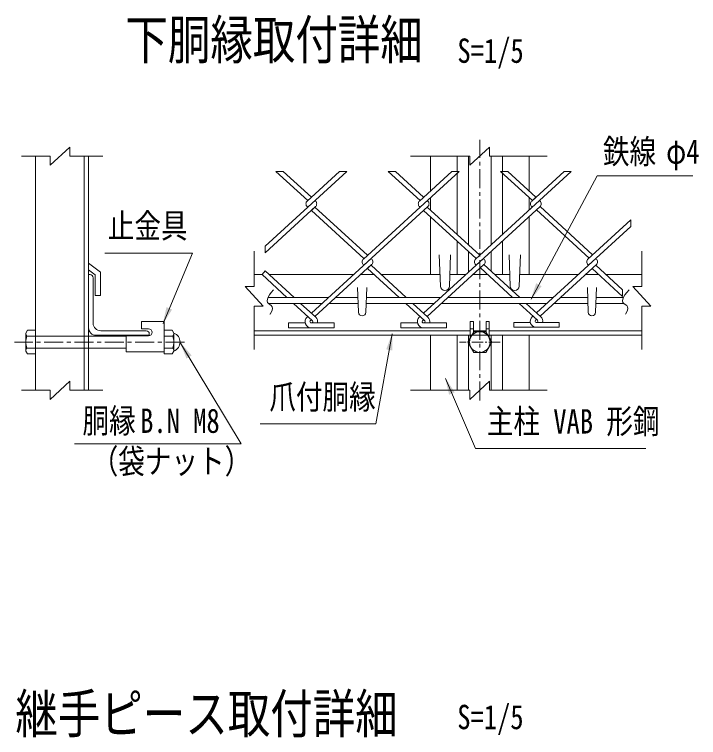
# Model space of a CAD drawing. Units: millimetres, scale not verified, with parts at other scales. Extents: x -4455 to 4455, y -3150 to 3150.
# Drawn here: x 1647 to 2999, y -899 to 532 of the extents above; entities that cross this region are included whole.
import ezdxf
from ezdxf.enums import TextEntityAlignment as Align

# ---------------------------------------------------------------- set-up
doc = ezdxf.new("R2010")
doc.units = ezdxf.units.MM
doc.header["$LTSCALE"] = 30
for name, pattern in [('DASHED', [7.5, 6, -1.5]), ('USER1', [1.125, 0.75, -0.125, 0.125, -0.125]), ('USER4', [2, 1.25, -0.25, 0.25, -0.25])]:
    doc.linetypes.add(name, pattern=pattern)
doc.layers.add('0-0_D-TTL-TXT', color=7, linetype='Continuous')
for name, color, linetype, lineweight in [('0-1_D-STR1', 1, 'Continuous', 18), ('0-2_D-STR3', 3, 'Continuous', 13), ('0-3_D-BMK', 2, 'USER1', 13), ('0-4_D-STR-DIM', 4, 'Continuous', 13), ('0-6_7詳細', 3, 'Continuous', 18), ('0-7_D-STR-TXT', 3, 'Continuous', 13), ('0-8_D-STR2', 2, 'Continuous', 13), ('0-9_5寸法', 3, 'Continuous', 18)]:
    doc.layers.add(name, color=color, linetype=linetype, lineweight=lineweight)
doc.styles.add('ＭＳ ゴシック', font='')
doc.styles.get('ＭＳ ゴシック').set_extended_font_data('MS Gothic')

msp = doc.modelspace()

# ---------------------------------------------------------------- linework, layer by layer
at = {"layer": '0-1_D-STR1'}
for p, q in [((1688.36, -211.7), (1688.36, 251.35)), ((1784.36, -211.7), (1784.36, 251.35)), ((1793.36, -211.7), (1793.36, 251.35)), ((2469.33, 182.42), (2469.33, 251.35)), ((2521.83, 219.53), (2521.83, 251.35)), ((2544.33, 75.91), (2544.33, 251.35)), ((2589.33, 75.91), (2589.33, 251.35)), ((2611.83, 219.53), (2611.83, 251.35)), ((2664.33, 182.42), (2664.33, 251.35)), ((2521.83, 96.53), (2521.83, 217.51)), ((2611.83, 96.53), (2611.83, 217.51)), ((2469.33, 144.64), (2469.33, 169.4)), ((2664.33, 144.64), (2664.33, 169.4)), ((2469.33, 16.92), (2469.33, 131.61)), ((2664.33, 16.92), (2664.33, 131.61)), ((2521.83, 16.92), (2521.83, 83.51)), ((2611.83, 16.92), (2611.83, 83.51)), ((2544.33, 21.65), (2544.33, 62.89)), ((2589.33, 23.62), (2589.33, 62.89)), ((2486.58, 55.92), (2488.83, -5.58)), ((2509.08, 55.92), (2506.83, -5.58)), ((2624.58, 55.92), (2626.83, -5.58)), ((2647.08, 55.92), (2644.83, -5.58)), ((1793.36, 39.98), (1816.72, 21.93)), ((1793.36, 26.71), (1806.22, 16.77)), ((1793.36, 16.92), (1793.36, -88.08)), ((1793.36, 16.92), (1796.36, 16.92)), ((1806.22, -24.23), (1806.22, 16.77)), ((1816.72, -24.23), (1816.72, 21.93)), ((2120.75, 16.92), (2136.23, 16.92)), ((2150.44, 16.92), (2317.13, 16.92)), ((2331.34, 16.92), (2358.26, 16.92)), ((2372.47, 16.92), (2488, 16.92)), ((2507.65, 16.92), (2539.16, 16.92)), ((2553.37, 16.92), (2582.43, 16.92)), ((2596.64, 16.92), (2626, 16.92)), ((2645.65, 16.92), (2761.19, 16.92)), ((2775.4, 16.92), (2802.31, 16.92)), ((2816.52, 16.92), (2887.16, 16.92)), ((1802.36, 10.92), (1802.36, -79.08)), ((2325.25, -8.25), (2327.05, -57.45)), ((2343.25, -8.25), (2341.45, -57.45)), ((2779.55, -8.25), (2781.35, -57.45)), ((2797.55, -8.25), (2795.75, -57.45)), ((1816.72, -24.23), (1806.22, -24.23)), ((1817.36, -94.08), (1907.36, -94.08)), ((1913.36, -103.08), (1913.36, -100.08)), ((2120.75, -94.08), (2548.08, -94.08)), ((2554.08, -94.08), (2579.58, -94.08)), ((2585.58, -94.08), (2887.16, -94.08)), ((1808.36, -103.08), (1913.36, -103.08)), ((2120.75, -103.08), (2548.08, -103.08)), ((2701.83, -103.08), (2431.83, -103.08)), ((2469.33, -211.7), (2469.33, -103.08)), ((2521.83, -211.7), (2521.83, -103.08)), ((2544.33, -211.7), (2544.33, -103.08)), ((2585.58, -103.08), (2887.16, -103.08)), ((2589.33, -211.7), (2589.33, -103.08)), ((2611.83, -211.7), (2611.83, -103.08)), ((2664.33, -211.7), (2664.33, -103.08))]:
    msp.add_line(p, q, dxfattribs=at)
for centre, radius, start, end in [((1796.36, 10.92), 6, 0, 90), ((2497.83, -5.58), 9, 180, 0), ((2635.83, -5.58), 9, 180, 0), ((2334.25, -57.45), 7.2, 180, 0), ((2788.55, -57.45), 7.2, 180, 0), ((1817.36, -79.08), 15, 180, 270), ((1808.36, -88.08), 15, 180, 270), ((1907.36, -100.08), 6, 0, 90)]:
    msp.add_arc(centre, radius, start, end, dxfattribs=at)
at = {"layer": '0-2_D-STR3'}
for p, q in [((1897.79, -90.39), (1897.79, -75.39)), ((1897.79, -75.39), (1942.79, -75.39)), ((1942.79, -135.39), (1942.79, -75.39)), ((2548.08, -108.17), (2548.08, -75.39)), ((2554.08, -75.39), (2548.08, -75.39)), ((2554.08, -97.78), (2554.08, -75.39)), ((2585.58, -108.17), (2585.58, -75.39)), ((1669.16, -98.67), (1672.49, -92.91)), ((1669.16, -98.67), (1669.16, -134.19)), ((1672.49, -92.91), (1688.36, -92.91)), ((1688.36, -92.91), (1688.36, -139.95)), ((1897.79, -90.39), (1912.04, -90.39)), ((1942.79, -92.91), (1942.79, -139.95)), ((1958.66, -92.91), (1942.79, -92.91)), ((1961.99, -98.67), (1958.66, -92.91)), ((1961.99, -98.67), (1961.99, -134.19)), ((2554.08, -90.39), (2548.08, -90.39)), ((2579.58, -90.39), (2585.58, -90.39)), ((1671.22, -104.43), (1688.36, -104.43)), ((1793.36, -104.43), (1867.79, -104.43)), ((1867.79, -103.89), (1912.04, -103.89)), ((1867.79, -135.39), (1867.79, -103.89)), ((1959.93, -104.43), (1942.79, -104.43)), ((2550.55, -103.89), (2548.08, -103.89)), ((2551.02, -103.08), (2582.64, -103.08)), ((2583.11, -103.89), (2585.58, -103.89)), ((1671.22, -128.43), (1688.36, -128.43)), ((1793.36, -128.43), (1867.79, -128.43)), ((1959.93, -128.43), (1942.79, -128.43)), ((1669.16, -134.19), (1672.49, -139.95)), ((1672.49, -139.95), (1688.36, -139.95)), ((1867.79, -135.39), (1942.79, -135.39)), ((1958.66, -139.95), (1942.79, -139.95)), ((1961.99, -134.19), (1958.66, -139.95))]:
    msp.add_line(p, q, dxfattribs=at)
at = {"layer": '0-2_D-STR3', "color": 1, "linetype": 'DASHED'}
for p, q in [((1688.36, -104.43), (1793.36, -104.43)), ((1688.36, -128.43), (1793.36, -128.43))]:
    msp.add_line(p, q, dxfattribs=at)
at = {"layer": '0-2_D-STR3'}
msp.add_lwpolyline([(2579.58, -97.78), (2579.58, -75.39), (2585.58, -75.39)], dxfattribs=at)
msp.add_lwpolyline([(2543.31, -116.43), (2555.07, -136.8), (2578.59, -136.8), (2590.35, -116.43), (2578.59, -96.06), (2555.07, -96.06)], close=True, dxfattribs=at)
msp.add_circle((2566.83, -116.43), 20.4, dxfattribs=at)
for centre, radius, start, end in [((1678.25, -98.67), 9.09, 180, 219.3382), ((1912.04, -97.14), 6.75, 270, 90), ((1952.9, -98.67), 9.09, 320.6618, 0), ((1955.17, -116.43), 19.02, 291.00774, 68.99226), ((1705.16, -116.43), 36, 160.52878, 199.47122), ((1925.99, -116.43), 36, 340.52878, 19.47122), ((1678.25, -134.19), 9.09, 140.6618, 180), ((1952.9, -134.19), 9.09, 0, 39.3382)]:
    msp.add_arc(centre, radius, start, end, dxfattribs=at)
at = {"layer": '0-3_D-BMK', "linetype": 'USER4'}
for p, q in [((2566.83, -232.22), (2566.83, 283.62)), ((1983.04, -116.43), (1646.79, -116.43))]:
    msp.add_line(p, q, dxfattribs=at)
at = {"layer": '0-3_D-BMK'}
msp.add_line((2607.12, -116.43), (2526.48, -116.43), dxfattribs=at)
at = {"layer": '0-4_D-STR-DIM'}
for p, q in [((1755.93, 269.35), (1717.16, 233.35)), ((1755.93, 251.35), (1755.93, 269.35)), ((2586.21, 251.35), (2586.21, 269.35)), ((1717.16, 251.35), (1660.6, 251.35)), ((1717.16, 251.35), (1717.16, 233.35)), ((1755.93, 251.35), (1821.2, 251.35)), ((2547.44, 251.35), (2429.64, 251.35)), ((2547.44, 251.35), (2547.44, 233.35)), ((2586.21, 251.35), (2700.15, 251.35)), ((2120.75, -6.75), (2120.75, 63.45)), ((2887.16, -6.75), (2887.16, 63.45)), ((2138.75, -45.52), (2102.75, -6.75)), ((2120.75, -6.75), (2102.75, -6.75)), ((2887.16, -6.75), (2869.16, -6.75)), ((2120.75, -45.52), (2138.75, -45.52)), ((2120.75, -45.52), (2120.75, -131.1)), ((2887.16, -45.52), (2887.16, -131.1)), ((1755.93, -193.7), (1717.16, -229.7)), ((1755.93, -211.7), (1755.93, -193.7)), ((2586.21, -193.7), (2547.44, -229.7)), ((2586.21, -211.7), (2586.21, -193.7)), ((1717.16, -211.7), (1660.6, -211.7)), ((1717.16, -211.7), (1717.16, -229.7)), ((1755.93, -211.7), (1821.2, -211.7)), ((2547.44, -211.7), (2429.64, -211.7)), ((2547.44, -211.7), (2547.44, -229.7)), ((2586.21, -211.7), (2700.15, -211.7))]:
    msp.add_line(p, q, dxfattribs=at)
msp.add_lwpolyline([(2887.16, -45.52), (2905.16, -45.52), (2869.16, -6.75)], dxfattribs=at)
at = {"layer": '0-6_7詳細', "color": 4}
msp.add_line((2586.21, 269.35), (2547.44, 233.35), dxfattribs=at)
at = {"layer": '0-6_7詳細'}
for p, q in [((2463.99, 162.55), (2462.92, 163.53)), ((2448.71, 150.51), (2447.64, 151.49)), ((2448.71, 150.51), (2447.64, 151.49)), ((2463.99, 151.49), (2455.81, 144))]:
    msp.add_line(p, q, dxfattribs=at)
at = {"layer": '0-6_7詳細', "color": 7, "lineweight": 9}
for p, q in [((2148.07, -28.08), (2268.02, -28.08)), ((2282.23, -28.08), (2325.97, -28.08)), ((2342.52, -28.08), (2490.05, -28.08)), ((2504.26, -28.08), (2712.08, -28.08)), ((2726.29, -28.08), (2780.27, -28.08)), ((2796.82, -28.08), (2850.91, -28.08)), ((2148.61, -40.08), (2254.93, -40.08)), ((2269.14, -40.08), (2326.41, -40.08)), ((2342.08, -40.08), (2476.95, -40.08)), ((2491.16, -40.08), (2698.98, -40.08)), ((2713.19, -40.08), (2780.71, -40.08)), ((2796.38, -40.08), (2851.44, -40.08))]:
    msp.add_line(p, q, dxfattribs=at)
at = {"layer": '0-6_7詳細', "color": 4}
for points in [[(2151.81, -61.35), (2152.12, -60.97), (2154.78, -56.77), (2156.35, -53.01), (2156.82, -49.69), (2156.19, -46.82), (2154.47, -44.39), (2151.65, -42.4), (2148.83, -40.39), (2147.07, -37.91), (2146.39, -34.95), (2146.78, -31.52), (2148.25, -27.61), (2150.79, -23.23), (2154.4, -18.37), (2159.09, -13.04)], [(2854.64, -61.35), (2854.95, -60.97), (2857.62, -56.77), (2859.18, -53.01), (2859.65, -49.69), (2859.03, -46.82), (2857.31, -44.39), (2854.49, -42.4), (2851.66, -40.39), (2849.91, -37.91), (2849.23, -34.95), (2849.62, -31.52), (2851.09, -27.61), (2853.63, -23.23), (2857.24, -18.37), (2861.93, -13.04)]]:
    msp.add_lwpolyline(points, dxfattribs=at)
at = {"layer": '0-6_7詳細'}
msp.add_arc((2452.7, 157.02), 7.5, 132.5, 227.5, dxfattribs=at)
at = {"layer": '0-7_D-STR-TXT'}
for points in [[(2988.15, 212.3), (2799.07, 212.3), (2668.44, -31.38)], [(1825.18, 59.57), (1998.76, 59.57), (1940.48, -79.48)], [(1765.65, -317.91), (2095.25, -317.91), (1975.38, -118.41)], [(2895.36, -326.77), (2558.39, -326.77), (2498.96, -188.54)]]:
    msp.add_lwpolyline(points, dxfattribs=at)
for points in [[(2667.35, -33.41), (2678.37, -0.17), (2688.93, -5.83)], [(1939.59, -81.6), (1947.4, -47.46), (1958.45, -52.1)], [(1974.19, -116.43), (1997.1, -142.92), (1986.83, -149.09)], [(2498.05, -186.43), (2517.18, -215.75), (2506.17, -220.49)]]:
    msp.add_solid(points, dxfattribs=at)
at = {"layer": '0-8_D-STR2', "color": 3}
for p, q in [((2226.68, 163.53), (2163.88, 221.07)), ((2178.09, 221.07), (2163.88, 221.07)), ((2233.78, 170.04), (2178.09, 221.07)), ((2289.48, 221.07), (2225.61, 162.55)), ((2303.69, 221.07), (2226.68, 150.51)), ((2303.69, 221.07), (2289.48, 221.07)), ((2448.71, 163.53), (2385.91, 221.07)), ((2400.12, 221.07), (2385.91, 221.07)), ((2455.81, 170.04), (2400.12, 221.07)), ((2511.51, 221.07), (2447.64, 162.55)), ((2525.72, 221.07), (2448.71, 150.51)), ((2525.72, 221.07), (2511.51, 221.07)), ((2670.74, 163.53), (2607.94, 221.07)), ((2622.15, 221.07), (2607.94, 221.07)), ((2677.84, 170.04), (2622.15, 221.07)), ((2733.53, 221.07), (2669.67, 162.55)), ((2747.74, 221.07), (2684.95, 163.53)), ((2747.74, 221.07), (2733.53, 221.07)), ((2241.96, 162.55), (2240.89, 163.53)), ((2684.95, 163.53), (2558.65, 47.8)), ((2677.84, 170.04), (2669.66, 162.55)), ((2686.02, 162.55), (2684.95, 163.53)), ((2686.02, 162.55), (2684.95, 163.53)), ((2241.96, 151.49), (2142.33, 60.2)), ((2226.68, 150.51), (2142.33, 73.22)), ((2226.68, 150.51), (2225.61, 151.49)), ((2226.68, 150.51), (2225.61, 151.49)), ((2241.96, 151.49), (2233.78, 144)), ((2337.69, 48.78), (2233.78, 144)), ((2344.8, 55.29), (2240.89, 150.51)), ((2448.71, 150.51), (2336.62, 47.8)), ((2463.99, 151.49), (2337.69, 35.76)), ((2559.72, 48.78), (2455.81, 144)), ((2566.83, 55.29), (2462.92, 150.51)), ((2686.02, 151.49), (2559.72, 35.76)), ((2670.74, 150.51), (2669.67, 151.49)), ((2670.74, 150.51), (2669.67, 151.49)), ((2782.82, 49.76), (2678.91, 144.98)), ((2789.93, 56.27), (2686.02, 151.49)), ((2865.32, 125.36), (2780.68, 47.8)), ((2865.32, 112.34), (2865.32, 125.36)), ((2865.32, 112.34), (2781.75, 35.76)), ((2142.33, 73.22), (2142.33, 60.2)), ((2351.9, 48.78), (2233.78, -59.45)), ((2352.97, 47.8), (2351.9, 48.78)), ((2573.93, 48.78), (2455.81, -59.45)), ((2797.03, 49.76), (2678.91, -58.47)), ((2788.85, 55.29), (2780.68, 47.8)), ((2797.03, 47.8), (2795.96, 48.78)), ((2797.03, 47.8), (2795.96, 48.78)), ((2352.97, 36.74), (2240.89, -65.96)), ((2337.69, 35.76), (2336.62, 36.74)), ((2337.69, 35.76), (2336.62, 36.74)), ((2352.97, 36.74), (2344.8, 29.25)), ((2407.37, -28.08), (2344.8, 29.25)), ((2421.58, -28.08), (2351.9, 35.76)), ((2575, 36.74), (2462.92, -65.96)), ((2559.72, 35.76), (2558.65, 36.74)), ((2559.72, 35.76), (2558.65, 36.74)), ((2631.54, -28.08), (2567.9, 30.23)), ((2645.75, -28.08), (2575, 36.74)), ((2798.1, 37.72), (2686.02, -64.98)), ((2781.75, 35.76), (2780.68, 36.74)), ((2781.75, 35.76), (2780.68, 36.74)), ((2849.2, -26.04), (2788.85, 29.25)), ((2849.2, -13.02), (2795.96, 35.76)), ((2185.34, -28.08), (2136.23, 16.92)), ((2849.2, -26.04), (2849.2, -13.02)), ((2235.84, -74.36), (2198.43, -40.08)), ((2242.33, -67.28), (2212.64, -40.08)), ((2457.87, -74.36), (2420.46, -40.08)), ((2464.36, -67.28), (2434.67, -40.08)), ((2680.97, -73.38), (2644.63, -40.08)), ((2687.45, -66.3), (2658.84, -40.08)), ((2448.71, -65.96), (2447.27, -67.28)), ((2671.81, -64.98), (2670.37, -66.3)), ((2678.91, -71.49), (2676.85, -73.38)), ((2188.78, -88.13), (2188.78, -78.53)), ((2221.59, -78.53), (2188.78, -78.53)), ((2233.78, -72.47), (2231.73, -74.36)), ((2233.35, -78.53), (2278.78, -78.53)), ((2234.22, -78.53), (2233.35, -78.53)), ((2233.78, -72.47), (2235.84, -74.36)), ((2278.78, -88.13), (2278.78, -78.53)), ((2443.62, -78.53), (2410.81, -78.53)), ((2410.81, -88.13), (2410.81, -78.53)), ((2455.81, -72.47), (2453.76, -74.36)), ((2455.38, -78.53), (2500.81, -78.53)), ((2456.25, -78.53), (2455.38, -78.53)), ((2500.81, -88.13), (2500.81, -78.53)), ((2633.91, -87.15), (2633.91, -77.55)), ((2666.72, -77.55), (2633.91, -77.55)), ((2678.48, -77.55), (2723.91, -77.55)), ((2679.35, -77.55), (2678.48, -77.55)), ((2723.91, -87.15), (2723.91, -77.55)), ((2234.22, -88.13), (2188.78, -88.13)), ((2233.35, -88.13), (2278.78, -88.13)), ((2456.25, -88.13), (2410.81, -88.13)), ((2455.38, -88.13), (2500.81, -88.13)), ((2679.35, -87.15), (2633.91, -87.15)), ((2678.48, -87.15), (2723.91, -87.15))]:
    msp.add_line(p, q, dxfattribs=at)
at = {"layer": '0-8_D-STR2', "color": 7, "lineweight": 9}
for p, q in [((2575, 47.8), (2573.93, 48.78)), ((2226.68, -65.96), (2225.24, -67.28)), ((2240.89, -65.96), (2242.33, -67.28))]:
    msp.add_line(p, q, dxfattribs=at)
at = {"layer": '0-8_D-STR2', "color": 3}
msp.add_lwpolyline([(2199.55, -28.08), (2142.33, 24.35), (2136.23, 16.92)], dxfattribs=at)
for centre, radius, start, end in [((2230.68, 157.02), 7.5, 132.5, 227.5), ((2236.89, 157.02), 7.5, 312.5, 47.5), ((2458.92, 157.02), 7.5, 312.5, 47.5), ((2674.73, 157.02), 7.5, 132.5, 227.5), ((2680.95, 157.02), 7.5, 312.5, 47.5), ((2341.69, 42.27), 7.5, 132.5, 227.5), ((2347.91, 42.27), 7.5, 312.5, 47.5), ((2563.72, 42.27), 7.5, 132.5, 227.5), ((2569.93, 42.27), 7.5, 312.5, 47.5), ((2785.75, 42.27), 7.5, 132.5, 227.5), ((2791.96, 42.27), 7.5, 312.5, 47.5), ((2233.35, -76.13), 12, 132.5, 270), ((2234.22, -76.13), 12, 348.46304, 47.5), ((2455.38, -76.13), 12, 132.5, 270), ((2456.25, -76.13), 12, 348.46304, 47.5), ((2678.48, -75.15), 12, 132.5, 270), ((2679.35, -75.15), 12, 348.46304, 47.5), ((2233.35, -76.13), 2.4, 132.5, 270), ((2234.22, -76.13), 2.4, 270, 47.5), ((2455.38, -76.13), 2.4, 132.5, 270), ((2456.25, -76.13), 2.4, 270, 47.5), ((2678.48, -75.15), 2.4, 132.5, 270), ((2679.35, -75.15), 2.4, 270, 47.5)]:
    msp.add_arc(centre, radius, start, end, dxfattribs=at)
at = {"layer": '0-9_5寸法'}
msp.add_lwpolyline([(2132.51, -277.84), (2361.27, -277.84), (2393.53, -100.28)], dxfattribs=at)
msp.add_solid([(2393.95, -98.02), (2393.67, -133.03), (2381.88, -130.89)], dxfattribs=at)

# ---------------------------------------------------------------- texts
at = {"layer": '0-0_D-TTL-TXT', "style": 'ＭＳ ゴシック', "width": 0.8}
for s, p in [('下胴縁取付詳細', (1866.08, 420.1)), ('継手ピース取付詳細', (1648.54, -913.13))]:
    msp.add_text(s, height=76.98, dxfattribs=at).set_placement(p, align=Align.BOTTOM_LEFT)
at = {"layer": '0-0_D-TTL-TXT', "color": 3, "style": 'ＭＳ ゴシック', "width": 0.8}
for p in [(2522.53, 421.45), (2522.29, -896.58)]:
    msp.add_text('S=1/5', height=48.17, dxfattribs=at).set_placement(p, align=Align.BOTTOM_LEFT)
at = {"layer": '0-7_D-STR-TXT', "style": 'ＭＳ ゴシック', "width": 0.8}
for s, p in [('鉄線', (2810.27, 222.04)), ('φ4', (2935.19, 222.04)), ('止金具', (1831.4, 75.04)), ('胴縁', (1781.34, -310.53)), ('主柱 VAB 形鋼', (2580.81, -311.75)), ('B.N M8', (1895.32, -310.53)), ('（袋ナット）', (1799.52, -390.78))]:
    msp.add_text(s, height=48.17, dxfattribs=at).set_placement(p, align=Align.BOTTOM_LEFT)
at = {"layer": '0-9_5寸法', "style": 'ＭＳ ゴシック', "width": 0.8}
msp.add_text('爪付胴縁', height=48.17, dxfattribs=at).set_placement((2150.74, -263.34), align=Align.BOTTOM_LEFT)

doc.saveas('drawing.dxf')
